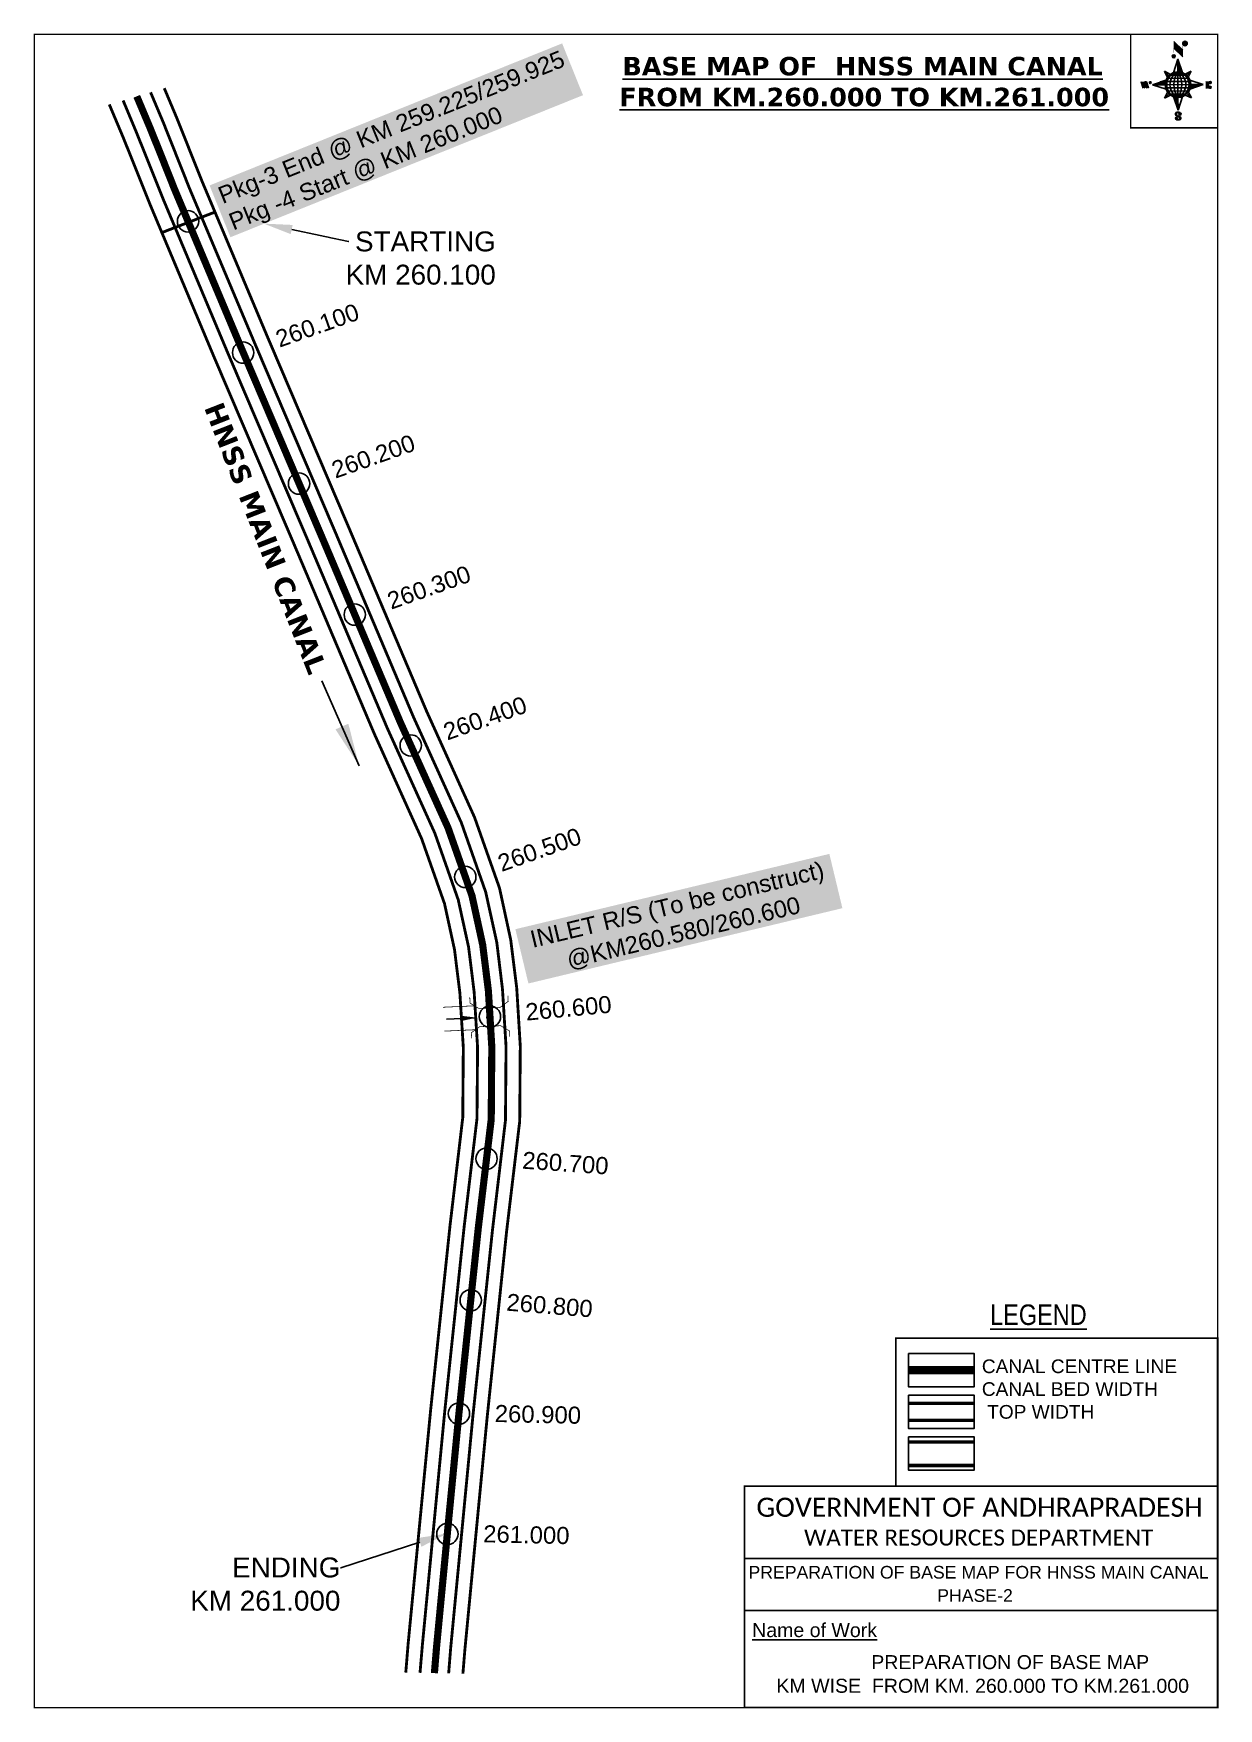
# Model space of a CAD drawing. Header units: inches. Extents: x 760123 to 760955, y 1607549 to 1608725.
import ezdxf
from ezdxf import colors
from ezdxf.entities.mleader import LeaderData, LeaderLine
from ezdxf.enums import TextEntityAlignment as Align
from ezdxf.math import Vec2, Vec3

# ---------------------------------------------------------------- set-up
doc = ezdxf.new("R2010")
doc.units = ezdxf.units.IN
doc.header["$LTSCALE"] = 15
doc.header["$MEASUREMENT"] = 0
doc.header["$PDMODE"] = 32
doc.header["$PDSIZE"] = 15
doc.linetypes.add('HIDDEN2', pattern=[0.1875, 0.125, -0.0625])
for name, color, linetype in [('AQUADUCT', 1, 'Continuous'), ('bord', 1, 'Continuous'), ('CANAL1', 7, 'Continuous'), ('CSMark', 72, 'Continuous'), ('DCBMS', 232, 'Continuous'), ('PAGE', 7, 'Continuous'), ('STRUCTURE', 5, 'Continuous'), ('TEXT', 6, 'Continuous')]:
    doc.layers.add(name, color=color, linetype=linetype)
doc.styles.add('ARIALN', font='ARIALN.TTF')
doc.styles.get("Standard").update_dxf_attribs({"font": 'arial.ttf'})
doc.dimstyles.get("Standard").update_dxf_attribs({"dimtxt": 20, "dimasz": 0.18, "dimexe": 0.18, "dimexo": 0.0625, "dimgap": 0.09, "dimtad": 0, "dimtih": 1, "dimtoh": 1, "dimdec": 4, "dimzin": 0, "dimdsep": 46, "dimtxsty": 'Standard', "dimcen": 0.09, "dimadec": 0, "dimazin": 0, "dimtfac": 1, "dimtdec": 4, "dimtofl": 0, "dimtmove": 0, "dimatfit": 3, "dimfxl": 1, "dimtolj": 1, "dimtzin": 0, "dimarcsym": 0})
pattern_1 = [(267.297113149, (-8720374.938, 50637915.138), (10.5367255337, -0.497431438), [])]
pattern_2 = [(357.297113149, (-8720374.938, 50637915.138), (0.497431438, 10.5367255337), [])]

# ---------------------------------------------------------------- blocks, each defined once
blk = doc.blocks.new('*X26')
at = {"color": 0, "linetype": 'Continuous'}
for p, q in [((6321.6, 240.5), (6322.3, 241.2)), ((6321.6, 240.3), (6322.3, 241)), ((6321.6, 240.1), (6322.3, 240.8)), ((6321.6, 239.9), (6322.4, 240.7)), ((6321.6, 239.8), (6322.4, 240.6)), ((6321.6, 239.6), (6322.5, 240.5)), ((6321.6, 239.4), (6322.5, 240.3)), ((6321.6, 239.2), (6322.6, 240.2)), ((6321.7, 239.1), (6322.6, 240.1)), ((6321.8, 240.8), (6322.4, 241.4)), ((6321.8, 239), (6322.7, 240)), ((6321.8, 239), (6322.8, 239.9)), ((6321.9, 238.9), (6322.9, 239.8)), ((6322, 238.8), (6323, 239.7)), ((6322.1, 241.3), (6322.4, 241.6)), ((6322.1, 238.7), (6323.1, 239.6)), ((6322.2, 238.6), (6323.1, 239.6)), ((6322.3, 238.5), (6323.2, 239.5)), ((6322.4, 238.5), (6323.3, 239.4)), ((6322.5, 238.4), (6323.4, 239.3)), ((6322.7, 238.4), (6323.6, 239.3)), ((6322.8, 238.3), (6323.7, 239.2)), ((6322.9, 238.3), (6323.8, 239.1)), ((6323.1, 238.2), (6323.9, 239.1)), ((6323.2, 238.2), (6324, 239)), ((6323.3, 238.2), (6324.2, 239)), ((6323.5, 238.1), (6324.3, 238.9)), ((6323.7, 238.1), (6324.4, 238.9)), ((6323.8, 238.1), (6324.6, 238.8)), ((6324.1, 238.2), (6324.7, 238.8)), ((6324.3, 238.3), (6324.9, 238.8)), ((6324.6, 238.3), (6325.1, 238.8)), ((6324.8, 238.4), (6325.2, 238.8)), ((6325.1, 238.5), (6325.4, 238.8)), ((6325.4, 238.6), (6325.6, 238.8))]:
    blk.add_line(p, q, dxfattribs=at)
blk = doc.blocks.new('*X25')
at = {"color": 0, "linetype": 'Continuous'}
for p, q in [((6324.4, 240.3), (6324.5, 240.4)), ((6324.6, 240.3), (6324.8, 240.5)), ((6324.7, 240.2), (6325, 240.5)), ((6324.8, 240.2), (6325.2, 240.6)), ((6325, 240.1), (6325.5, 240.6)), ((6325.1, 240.1), (6325.6, 240.6)), ((6325.2, 240), (6325.8, 240.6)), ((6325.3, 240), (6326, 240.6)), ((6325.4, 239.9), (6326.1, 240.6)), ((6325.5, 239.8), (6326.2, 240.5)), ((6325.6, 239.8), (6326.3, 240.5)), ((6325.7, 239.7), (6326.5, 240.4)), ((6325.9, 239.6), (6326.6, 240.3)), ((6326, 239.5), (6326.7, 240.3)), ((6326, 239.4), (6326.8, 240.2)), ((6326.1, 239.3), (6327, 240.2)), ((6326.2, 239.3), (6327.1, 240.1)), ((6326.3, 239.2), (6327.1, 240)), ((6326.4, 239.1), (6327.2, 239.9)), ((6326.5, 239), (6327.3, 239.8)), ((6326.5, 238.9), (6327.4, 239.7)), ((6326.6, 238.8), (6327.5, 239.6)), ((6326.7, 238.7), (6327.5, 239.5)), ((6326.8, 238.6), (6327.6, 239.4)), ((6326.8, 238.5), (6327.7, 239.3)), ((6326.8, 236.5), (6327.4, 237)), ((6326.9, 238.3), (6327.8, 239.2)), ((6326.9, 238.2), (6327.9, 239.1)), ((6326.9, 236.8), (6327.6, 237.4)), ((6327, 238.1), (6327.8, 239)), ((6327, 237.9), (6327.8, 238.8)), ((6327, 237.8), (6327.8, 238.6)), ((6327, 237.6), (6327.8, 238.4)), ((6327, 237.4), (6327.8, 238.2)), ((6327, 237.3), (6327.8, 238)), ((6327, 237.1), (6327.8, 237.9))]:
    blk.add_line(p, q, dxfattribs=at)
blk = doc.blocks.new('H')
at = {"layer": 'bord', "extrusion": (0.000427885, 0.004792, 0.999988)}
h = blk.add_hatch(dxfattribs=at)
h.set_pattern_fill('LINE', color=8, scale=84.387686, angle=-2.7029, style=0)
h.set_pattern_definition(pattern_2)
h.paths.add_polyline_path([(-492, 786, -0.090992), (-448, 775), (-486, 912)])
h = blk.add_hatch(dxfattribs=at)
h.set_pattern_fill('LINE', color=8, scale=84.387686, angle=-92.7029, style=0)
h.set_pattern_definition(pattern_1)
h.paths.add_polyline_path([(-625, 665, -0.090992), (-615, 710), (-751, 671)])
h = blk.add_hatch(dxfattribs=at)
h.set_pattern_fill('LINE', color=8, scale=84.387686, angle=-2.7029, style=0)
h.set_pattern_definition(pattern_2)
h.paths.add_polyline_path([(-504, 533, -0.090992), (-549, 543), (-510, 406)])
h = blk.add_hatch(dxfattribs=at)
h.set_pattern_fill('LINE', color=8, scale=84.387686, angle=-92.7029, style=0)
h.set_pattern_definition(pattern_1)
h.paths.add_polyline_path([(-246, 647), (-372, 653, -0.090992), (-382, 609)])
for p, q in [((-519, 1020, -1217), (-435, 927, -1216)), ((-516, 1087, -1217), (-432, 994, -1217)), ((-538, 774, -1216), (-487, 906, -1216)), ((-487, 906, -1216), (-493, 780, -1216)), ((-487, 906, -1216), (-448, 769, -1216)), ((-865, 701, -1215), (-847, 638, -1215)), ((-847, 700, -1215), (-829, 637, -1215)), ((-829, 699, -1215), (-811, 636, -1215)), ((-829, 699, -1215), (-811, 698, -1215)), ((-811, 698, -1215), (-794, 635, -1215)), ((-752, 665, -1215), (-615, 704, -1215)), ((-627, 794, -1216), (-567, 760, -1216)), ((-627, 794, -1216), (-584, 747, -1215)), ((-599, 731, -1215), (-627, 794, -1216)), ((-421, 753, -1216), (-359, 781, -1216)), ((-359, 781, -1216), (-405, 739, -1216)), ((-359, 781, -1216), (-392, 721, -1215)), ((-379, 693, -1215), (-246, 641, -1215)), ((-213, 669, -1215), (-217, 601, -1215)), ((-752, 665, -1215), (-625, 659, -1215)), ((-619, 614, -1215), (-752, 665, -1215)), ((-639, 526, -1214), (-606, 585, -1215)), ((-639, 526, -1214), (-593, 568, -1215)), ((-577, 553, -1215), (-639, 526, -1214)), ((-511, 400, -1214), (-549, 537, -1214)), ((-460, 533, -1215), (-511, 400, -1214)), ((-505, 527, -1214), (-511, 400, -1214)), ((-371, 513, -1214), (-431, 546, -1215)), ((-371, 513, -1214), (-414, 560, -1215)), ((-399, 576, -1215), (-371, 513, -1214)), ((-246, 641, -1215), (-383, 603, -1215)), ((-373, 647, -1215), (-246, 641, -1215)), ((-197, 600, -1215), (-194, 668, -1215))]:
    blk.add_line(p, q, dxfattribs=at)
at = {"layer": 'bord', "color": 8, "linetype": 'ByBlock', "extrusion": (0.000427885, 0.004792, 0.999988)}
for p, q in [((-375, 679, -1215), (-620, 691, -1215)), ((-386, 711, -1215), (-605, 722, -1215)), ((-411, 744, -1216), (-578, 752, -1216)), ((-493, 780, -1216), (-505, 527, -1214)), ((-373, 647, -1215), (-625, 659, -1215)), ((-378, 616, -1215), (-623, 628, -1215)), ((-392, 585, -1215), (-611, 595, -1215)), ((-420, 555, -1215), (-587, 562, -1215))]:
    blk.add_line(p, q, dxfattribs=at)
at = {"layer": 'bord', "extrusion": (0.000427885, 0.004792, 0.999988), "elevation": -1212}
for points, const_width in [([(-522, 960), (-516, 1093)], 1.61), ([(-434, 933), (-428, 1066)], 1.61), ([(-870, 707), (-846, 706)], 0.642), ([(-829, 643), (-821, 678)], 0.642), ([(-793, 641), (-782, 694)], 0.642), ([(-223, 676), (-174, 673)], 0.706), ([(-829, 643), (-855, 644)], 0.642), ([(-811, 642), (-784, 641)], 0.642), ([(-177, 605), (-226, 607)], 0.706), ([(-195, 645), (-185, 644)], 0.706)]:
    blk.add_lwpolyline(points, dxfattribs=dict(at, const_width=const_width))
for points, const_width in [([(-414, 1073, 1), (-398, 1058, 1)], 22.3), ([(-530, 950, 1), (-520, 939, 1)], 14.8), ([(-776, 697, 1), (-769, 690, 1)], 8.9), ([(-180, 618, 1), (-173, 611, 1)], 9.79), ([(-178, 667, 1), (-171, 660, 1)], 9.79), ([(-490, 362, 1), (-498, 369, 1)], 11.1), ([(-525, 322, 1), (-533, 329, 1)], 11.1)]:
    blk.add_lwpolyline(points, format="xyb", close=True, dxfattribs=dict(at, const_width=const_width))
for points in [[(-537, 317), (-531, 310), (-520, 307), (-505, 307), (-494, 310), (-486, 318), (-487, 326), (-491, 333), (-494, 336), (-503, 341), (-522, 347), (-530, 352), (-534, 355), (-537, 363), (-537, 373), (-530, 381), (-520, 384), (-504, 384), (-493, 380), (-487, 373)], [(-522, 348), (-526, 354), (-528, 361), (-528, 371), (-526, 375), (-521, 381), (-515, 384)], [(-505, 307), (-499, 312), (-497, 319), (-497, 327), (-501, 335), (-509, 343)]]:
    blk.add_lwpolyline(points, dxfattribs=at)
at = {"layer": 'bord', "extrusion": (0.000427885, 0.004792, 0.999988)}
for centre, radius in [((-406, 1065, -1212), 22.3), ((-525, 944, -1212), 14.8), ((-773, 694, -1212), 8.9), ((-498, 659, -1212), 127), ((-177, 615, -1212), 9.79), ((-174, 663, -1212), 9.79), ((-494, 365, -1212), 11.1), ((-529, 325, -1212), 11.1)]:
    blk.add_circle(centre, radius, dxfattribs=at)
at = {"layer": 'bord', "color": 8, "linetype": 'ByBlock', "extrusion": (0.000427885, 0.004792, 0.999988)}
for centre, radius, start, end in [((-482, 658, -1212), 128, 94.9254, 259.6691), ((-437, 656, -1212), 141, 113.2864, 241.308), ((-316, 651, -1212), 222, 142.5892, 212.0053), ((-560, 662, -1212), 141, 293.2864, 61.308), ((-681, 668, -1212), 222, 322.5892, 32.0053), ((-515, 660, -1212), 128, 274.9254, 79.6691)]:
    blk.add_arc(centre, radius, start, end, dxfattribs=at)
at = {"layer": 'bord', "extrusion": (0.000427885, 0.004792, 0.999988)}
for points in [[(-516, 1093, -1212), (-431, 1000, -1212), (-519, 1026, -1212), (-434, 933, -1212)], [(-864, 707, -1212), (-846, 706, -1212), (-846, 644, -1212), (-829, 643, -1212)], [(-829, 705, -1212), (-811, 704, -1212), (-811, 642, -1212), (-793, 641, -1212)], [(-193, 674, -1212), (-197, 606, -1212), (-213, 675, -1212), (-216, 607, -1212)]]:
    blk.add_solid(points, dxfattribs=at)
at = {"layer": 'bord', "extrusion": (0.000427885, 0.004792, 0.999988), "xscale": 7.977342409717546, "yscale": 7.977342408231451, "zscale": 7.977342408476333, "rotation": 138.0840426661453}
for name, p in [('*X25', (38301, -31929, -1212)), ('*X26', (38314, -31951, -1212))]:
    blk.add_blockref(name, p, dxfattribs=at)
blk = doc.blocks.new('IN')
at = {"layer": 'STRUCTURE', "color": 190, "const_width": 0.5}
for points in [[(763895.1, 1696672), (763895.1, 1696668), (763889.1, 1696664), (763881.7, 1696664), (763874.3, 1696664), (763868.3, 1696668), (763868.3, 1696672)], [(763871.3, 1696666), (763849.3, 1696666)], [(763871.3, 1696649.2), (763849.3, 1696649.2)], [(763868.3, 1696643.2), (763868.3, 1696647.2), (763874.3, 1696651.2), (763881.7, 1696651.2), (763881.7, 1696651.2), (763881.7, 1696651.2), (763889.1, 1696651.2), (763895.1, 1696647.2), (763895.1, 1696643.2)]]:
    blk.add_lwpolyline(points, dxfattribs=at)
at = {"layer": 'STRUCTURE', "color": 0}
blk.add_circle((763881.7, 1696657.6), 2.11, dxfattribs=at)
blk.add_leader([(763872.7, 1696657.6), (763851.2, 1696657.6)], dimstyle='Standard', override={"dimasz": 10, "dimgap": 0.09, "dimtad": 0}, dxfattribs=at)

msp = doc.modelspace()

# ---------------------------------------------------------------- linework, layer by layer
at = {"layer": 'CANAL1', "color": 5, "const_width": 2}
for points in [[(760185.9, 1608678), (760195.5, 1608655), (760214, 1608608.8), (760258.8, 1608502.1), (760317.1, 1608365.6), (760371.4, 1608237.2), (760404.8, 1608163.4), (760421.2, 1608116.7), (760428.5, 1608083.4), (760432.4, 1608051.9), (760434.8, 1608013), (760434.4, 1607963), (760425.4, 1607887.1), (760411.7, 1607756.8), (760396, 1607592.7), (760394.4, 1607573.7)], [(760205.2, 1608683.7), (760214.1, 1608662.6), (760232.5, 1608616.3), (760277.3, 1608509.9), (760335.5, 1608373.4), (760389.7, 1608245.2), (760423.4, 1608170.8), (760440.5, 1608122.1), (760448.3, 1608086.7), (760452.3, 1608053.8), (760454.8, 1608013.5), (760454.4, 1607961.8), (760445.3, 1607884.9), (760431.6, 1607754.8), (760415.9, 1607590.9), (760414.5, 1607573.3)]]:
    msp.add_lwpolyline(points, dxfattribs=at)
at = {"layer": 'CANAL1', "color": 1, "linetype": 'HIDDEN2', "ltscale": 8, "const_width": 5}
msp.add_lwpolyline([(760195.5, 1608680.9), (760204.8, 1608658.8), (760212.6, 1608639.4), (760221.8, 1608616.2), (760223.3, 1608612.6), (760231.5, 1608593.1), (760268.1, 1608506), (760326.3, 1608369.5), (760380.6, 1608241.2), (760414.1, 1608167.1), (760430.9, 1608119.4), (760438.4, 1608085), (760442.4, 1608052.8), (760444.8, 1608013.3), (760444.4, 1607962.4), (760435.3, 1607886), (760430, 1607835.4), (760421.7, 1607755.8), (760414.8, 1607684.3), (760406, 1607591.8), (760404.5, 1607573.5)], dxfattribs=at)
at = {"layer": 'CANAL1', "color": 200, "const_width": 2}
for points in [[(760214.8, 1608686.6), (760223.3, 1608666.4), (760241.8, 1608620.1), (760286.5, 1608513.8), (760344.7, 1608377.3), (760398.9, 1608249.3), (760432.7, 1608174.5), (760450.2, 1608124.9), (760458.1, 1608088.4), (760462.3, 1608054.7), (760464.8, 1608013.8), (760464.4, 1607961.1), (760455.2, 1607883.8), (760441.6, 1607753.8), (760425.9, 1607590), (760424.5, 1607573.1)], [(760176.2, 1608675.2), (760186.3, 1608651.2), (760204.8, 1608605), (760249.6, 1608498.2), (760307.9, 1608361.7), (760362.3, 1608233.2), (760395.5, 1608159.6), (760411.6, 1608113.9), (760418.6, 1608081.7), (760422.4, 1608051), (760424.8, 1608012.7), (760424.4, 1607963.6), (760415.5, 1607888.2), (760401.8, 1607757.8), (760386, 1607593.6), (760384.4, 1607573.9)]]:
    msp.add_lwpolyline(points, dxfattribs=at)
at = {"layer": 'CANAL1', "color": 84, "const_width": 2}
msp.add_lwpolyline([(760250.4, 1608599.6), (760213.1, 1608585.2)], dxfattribs=at)
at = {"layer": 'CANAL1', "color": 1, "linetype": 'HIDDEN2', "ltscale": 100, "const_width": 6, "elevation": -0.4}
msp.add_lwpolyline([(760783.5, 1607786.3), (760737.5, 1607786.3)], dxfattribs=at)
at = {"layer": 'CANAL1', "color": 5, "const_width": 2.4, "elevation": -0.4}
for points in [[(760783.5, 1607763), (760737.5, 1607763)], [(760783.5, 1607751), (760737.5, 1607751)]]:
    msp.add_lwpolyline(points, dxfattribs=at)
at = {"layer": 'CANAL1', "color": 200, "const_width": 2.4, "elevation": -0.4}
for points in [[(760783.5, 1607735.8), (760737.5, 1607735.8)], [(760783.5, 1607719.3), (760737.5, 1607719.3)]]:
    msp.add_lwpolyline(points, dxfattribs=at)
at = {"layer": 'CSMark', "color": 3}
for p in [(760231.5, 1608593.1), (760270.2, 1608500.9), (760309.5, 1608408.9), (760348.6, 1608316.9), (760387.9, 1608225), (760426.2, 1608132.7), (760443.5, 1608034.6), (760441.1, 1607934.8), (760430, 1607835.4), (760421.7, 1607755.8), (760413.6, 1607671.2)]:
    msp.add_point(p, dxfattribs=at)
at = {"layer": 'PAGE', "const_width": 1}
msp.add_lwpolyline([(760954.5, 1607549.3), (760954.5, 1608724.5), (760123.5, 1608724.5), (760123.5, 1607549.3), (760954.5, 1607549.3)], dxfattribs=at)
at = {"layer": 'PAGE'}
for points, const_width in [([(760954.5, 1608724.5), (760893.4, 1608724.5), (760893.4, 1608658.8), (760954.5, 1608658.8)], 1), ([(760728.6, 1607808.7), (760954.5, 1607808.7), (760954.5, 1607704.9), (760728.6, 1607704.9)], 1.2), ([(760622.3, 1607704.9), (760954.5, 1607704.9), (760954.5, 1607549.3), (760622.3, 1607549.3)], 1.2)]:
    msp.add_lwpolyline(points, close=True, dxfattribs=dict(at, const_width=const_width))
at = {"layer": 'PAGE', "elevation": -0.4}
for points in [[(760737.5, 1607798), (760783.5, 1607798), (760783.5, 1607774.5), (760737.5, 1607774.5)], [(760737.5, 1607768.8), (760783.5, 1607768.8), (760783.5, 1607745.2), (760737.5, 1607745.2)], [(760737.5, 1607739.5), (760783.5, 1607739.5), (760783.5, 1607716), (760737.5, 1607716)]]:
    msp.add_lwpolyline(points, close=True, dxfattribs=at)
at = {"layer": 'PAGE'}
for points in [[(760622.3, 1607653.9), (760954.5, 1607653.9)], [(760622.3, 1607617.5), (760954.5, 1607617.5)]]:
    msp.add_lwpolyline(points, dxfattribs=at)

# ---------------------------------------------------------------- block references
at = {"layer": 'AQUADUCT', "color": 1, "xscale": 0.0703495379661093, "yscale": 0.07034953800030053, "zscale": 0.07034953795990817, "rotation": 3.078330607406165}
msp.add_blockref('H', (760964.1, 1608645.1, 85.4), dxfattribs=at)
at = {"layer": 'STRUCTURE', "color": 0, "rotation": 2.601308534120819}
msp.add_blockref('IN', (74353, -121544.4), dxfattribs=at)

# ---------------------------------------------------------------- texts
at = {"layer": 'CANAL1', "insert": (760255.3, 1608468.3), "char_height": 14, "width": 205.129, "attachment_point": 1, "rotation": 291.3717}
msp.add_mtext('\\pi0.96322;{\\fVerdana|b1|i0|c0|p34;HNSS MAIN CANAL}', dxfattribs=at)
at = {"layer": 'CSMark', "color": 1}
for s, rotation, p in [('260.100', 19.4516, (760293.7, 1608510)), ('260.200', 19.4516, (760333, 1608418)), ('260.300', 19.4516, (760372.1, 1608326)), ('260.400', 19.4516, (760411.5, 1608234.1)), ('260.500', 19.4516, (760449.7, 1608141.8)), ('260.600', 5.4095, (760468.5, 1608037.7)), ('260.700', 356.0833, (760466.3, 1607933.8)), ('260.800', 355.4335, (760455.2, 1607834.1)), ('260.900', 358.7273, (760446.9, 1607755.9)), ('261.000', 358.7273, (760438.8, 1607671.4))]:
    msp.add_text(s, height=12, rotation=rotation, dxfattribs=at).set_placement(p, align=Align.MIDDLE_LEFT)
at = {"layer": 'PAGE', "extrusion": (0.000201441, 0.004807, 0.999988), "style": 'ARIALN'}
msp.add_text('%%ULEGEND', height=14.4, rotation=359.9999, dxfattribs=at).set_placement((760828.6, 1607805.9, 7881.8), align=Align.MIDDLE)
at = {"layer": 'PAGE', "extrusion": (0.000201441, 0.004807, 0.999988)}
for s, height, p in [('PREPARATION OF BASE MAP FOR HNSS MAIN CANAL', 8.878, (760625, 1607620.6, 7880.9)), ('%%UName of Work', 9.822, (760627.6, 1607579.5, 7879.5))]:
    msp.add_text(s, height=height, rotation=359.9999, dxfattribs=at).set_placement(p)
for s, height, p in [('PHASE-2', 8.88, (760784.1, 1607608.7, 7880.8)), ('PREPARATION OF BASE MAP', 9.822, (760808.8, 1607561.9, 7879.6)), ('KM WISE  FROM KM. 260.000 TO KM.261.000', 9.822, (760789.5, 1607545.3, 7879.6))]:
    msp.add_text(s, height=height, rotation=359.9999, dxfattribs=at).set_placement(p, align=Align.MIDDLE_CENTER)
at = {"layer": 'PAGE', "extrusion": (0.000201441, 0.004807, 0.999988), "attachment_point": 1, "text_direction": (1, -1e-06, -0.000201)}
for s, insert, char_height, width in [('CANAL CENTRE LINE CANAL BED WIDTH {\\H2.3717x; }\\P TOP WIDTH{\\H1.9152x; }', (760788.9, 1607793.8, -0.4), 9.6, 168.926), ('\\pi3.5885;{\\fCalibri|b0|i0|c0|p34;\\H1.3333x;GOVERNMENT OF ANDHRAPRADESH\\P\\pi37.073;\\H0.83998x;WATER RESOURCES DEPARTMENT}', (760627, 1607696.7, -1.3), 10.059, 321.276)]:
    msp.add_mtext(s, dxfattribs=dict(at, insert=insert, char_height=char_height, width=width))
at = {"layer": 'STRUCTURE', "color": 5, "char_height": 12, "attachment_point": 1, "bg_fill": 1, "box_fill_scale": 1.3, "bg_fill_color": 7, "bg_fill_true_color": 16777215, "bg_fill_transparency": 4390977}
for s, insert, width, rotation in [('Pkg-3 End @ KM 259.225/259.925\\PPkg -4 Start @ KM 260.000', (760251.3, 1608616.3), 259.716, 21.9493), ('\\pi5.1146;INLET R/S (To be construct) \\P\\pi26.614;@KM260.580/260.600', (760465.7, 1608093.3), 219.533, 13.4858)]:
    msp.add_mtext(s, dxfattribs=dict(at, insert=insert, width=width, rotation=rotation))
at = {"layer": 'TEXT', "color": 1, "insert": (760514.8, 1608708.6), "char_height": 13, "width": 379.826, "attachment_point": 1}
msp.add_mtext('\\pi21.755;{\\fVerdana|b1|i0|c0|p34;\\LBASE MAP OF  HNSS MAIN CANAL \\P\\pi19.564;FROM KM.260.000 TO KM.261.000}', dxfattribs=at)

# ---------------------------------------------------------------- leaders
at = {"layer": 'CANAL1'}
msp.add_leader([(760351.6, 1608210.8), (760325.5, 1608270.4)], dimstyle='Standard', override={"dimasz": 30, "dimgap": 0.09, "dimtad": 0}, dxfattribs=at)

# ---------------------------------------------------------------- next in the draw order: leaders
at = {"layer": 'DCBMS', "color": 5}
ml = msp.add_multileader_mtext('Standard', dxfattribs=at)
ml.set_content('STARTING  \\PKM 260.100', color=5)
ml.set_leader_properties()
ml.build(insert=Vec2(0, 0))
ml.multileader.update_dxf_attribs({"dogleg_length": 0.36, "arrow_head_size": 20})
ctx = ml.context
ctx.base_point, ctx.char_height, ctx.arrow_head_size, ctx.landing_gap_size, ctx.plane_origin = Vec3(760344.4, 1608578.9), 14, 20, 0.09, Vec3(760488.1, 1608793.2)
ctx.text_align_type = 2
notes = []
notes.append((ctx, [(1, (1, 1, 0), (760344.1, 1608578.9), (1, 0), 0.36, [(0, [(760284.7, 1608591.5)], 0, [])])]))
ctx.mtext.insert, ctx.mtext.defined_height, ctx.mtext.alignment, ctx.mtext.flow_direction = Vec3(760447.6, 1608586), 35.9, 3, 5
ctx.mtext.has_bg_fill, ctx.mtext.bg_color, ctx.mtext.bg_scale_factor, ctx.mtext.bg_transparency, ctx.mtext.use_window_bg_color = 1, -1027028792, 1.5, 0, 1
ml = msp.add_multileader_mtext('Standard', dxfattribs=at)
ml.set_content('ENDING \\PKM 261.000', color=5)
ml.set_leader_properties()
ml.build(insert=Vec2(0, 0))
ml.multileader.update_dxf_attribs({"dogleg_length": 0.36, "arrow_head_size": 20})
ctx = ml.context
ctx.base_point, ctx.char_height, ctx.arrow_head_size, ctx.landing_gap_size, ctx.plane_origin = Vec3(760235.3, 1607647.5), 14, 20, 0.09, Vec3(760378.9, 1607859.9)
ctx.text_align_type = 2
notes.append((ctx, [(0, (1, 1, 0), (760338.9, 1607647.5), (-1, 0), 0.36, [(0, [(760413.4, 1607671.5)], 0, [])])]))
ctx.mtext.insert, ctx.mtext.width, ctx.mtext.alignment, ctx.mtext.flow_direction = Vec3(760338.5, 1607654.7), 109.049, 3, 5
ctx.mtext.has_bg_fill, ctx.mtext.bg_color, ctx.mtext.bg_scale_factor, ctx.mtext.bg_transparency, ctx.mtext.use_window_bg_color = 1, -1027028792, 1.5, 0, 1
for ctx, leaders in notes:
    for number, flags, end, landing, length, lines in leaders:
        leader = LeaderData()
        leader.index, (leader.has_last_leader_line, leader.has_dogleg_vector, leader.attachment_direction) = number, flags
        leader.last_leader_point, leader.dogleg_vector, leader.dogleg_length = Vec3(end), Vec3(landing), length
        for number, points, colour, breaks in lines:
            line = LeaderLine()
            line.index, line.vertices, line.color, line.breaks = number, Vec3.list(points), colors.encode_raw_color(colour), breaks
            leader.lines.append(line)
        ctx.leaders.append(leader)

doc.saveas('drawing.dxf')
